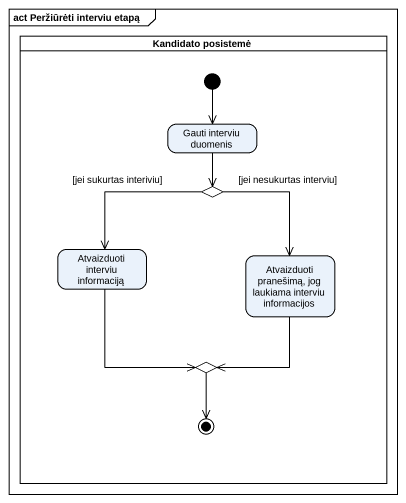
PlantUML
@startuml
mainframe act Peržiūrėti interviu etapą
hide empty description
state "Kandidato posistemė" as Kandidato_posistemė <<partition>> {
  state "Gauti interviu duomenis" as Gauti_interviu_duomenis
  state choice1 <<choice>>
  state "Atvaizduoti interviu informaciją" as Atvaizduoti_interviu
  state "Atvaizduoti pranešimą, jog laukiama interviu informacijos" as Atvaizduoti_pranešimą_jog
  state choice2 <<choice>>
  [*] --> Gauti_interviu_duomenis
  choice2 --> [*]
}
Gauti_interviu_duomenis --> choice1
choice1 --> Atvaizduoti_interviu : [jei sukurtas interiviu]
choice1 --> Atvaizduoti_pranešimą_jog : [jei nesukurtas interviu]
Atvaizduoti_interviu --> choice2
Atvaizduoti_pranešimą_jog --> choice2
@enduml
